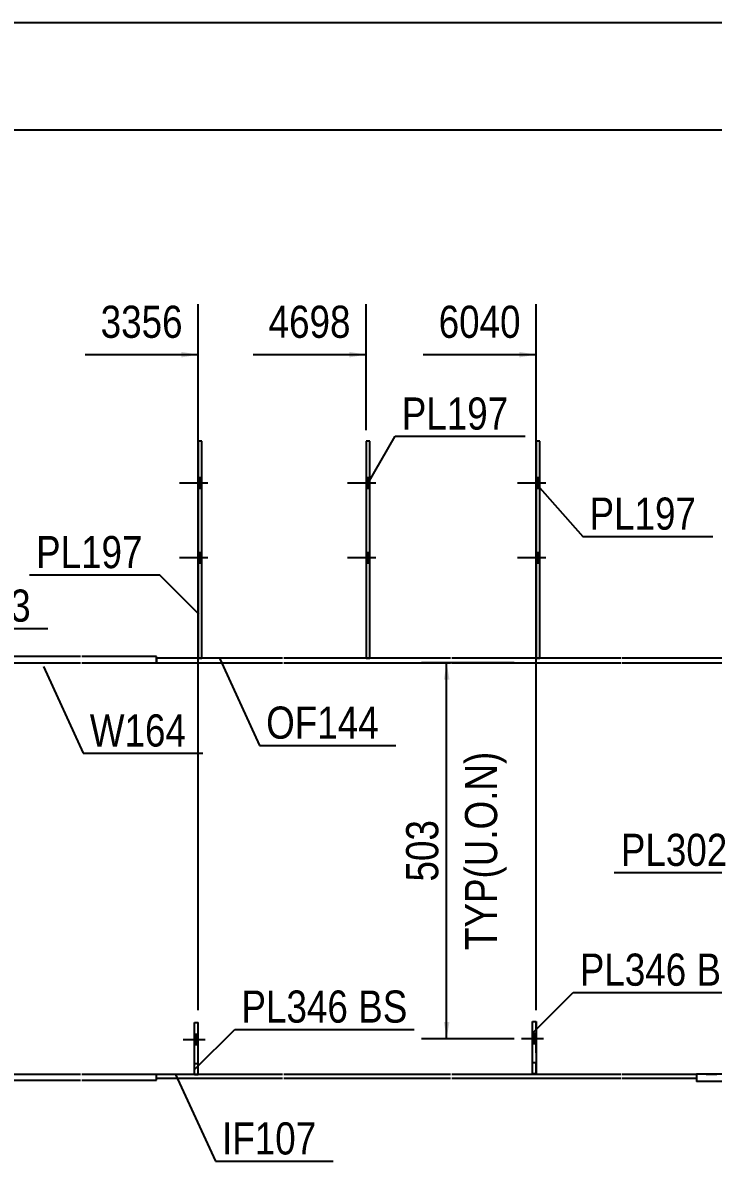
# Model space of a CAD drawing. Header units: millimetres. Extents: x -29 to 374, y -202 to 75.
# Drawn here: x 86 to 147.6, y -26.1 to 75.4 of the extents above; entities that cross this region are included whole.
import ezdxf

# ---------------------------------------------------------------- set-up
doc = ezdxf.new("R2010")
doc.units = ezdxf.units.MM
doc.linetypes.add('DXK_LINE_DOT1', pattern=[1.8814, 0.9407, -0.9407])
doc.linetypes.add('DXK_LINE_DOT2', pattern=[3.9198, 1.9599, -1.9599])
doc.styles.add('Arial Narrow', font='ARIALN.TTF', dxfattribs={"height": 0.2})

# ---------------------------------------------------------------- blocks, each defined once
blk = doc.blocks.new('Unknown-623588306-1210')
at = {"color": 5, "linetype": 'Continuous'}
blk.add_line((373.72, 75.37), (-26.28, 75.37), dxfattribs=at)
blk = doc.blocks.new('Part-623588306-1593 - 1520')
at = {"color": 2, "linetype": 'Continuous'}
for p, q in [((97.95, -18.73), (97.95, -18.33)), ((97.95, -18.33), (109.19, -18.33)), ((109.19, -18.73), (97.95, -18.73)), ((109.29, -18.33), (124.16, -18.33)), ((124.16, -18.73), (109.29, -18.73)), ((124.26, -18.33), (139.33, -18.33)), ((139.33, -18.73), (124.26, -18.73)), ((139.43, -18.33), (146.09, -18.33)), ((146.09, -18.73), (139.43, -18.73)), ((146.09, -18.33), (146.09, -18.73))]:
    blk.add_line(p, q, dxfattribs=at)
blk = doc.blocks.new('Part-623588306-1549 - 1520')
at = {"color": 2, "linetype": 'Continuous'}
for p, q in [((16.67, 18.87), (0, 18.87)), ((0, 18.33), (16.67, 18.33)), ((62.78, 18.87), (16.77, 18.87)), ((16.77, 18.33), (62.78, 18.33)), ((77.75, 18.87), (62.88, 18.87)), ((62.88, 18.33), (77.75, 18.33)), ((91.18, 18.87), (77.85, 18.87)), ((77.85, 18.33), (91.18, 18.33)), ((97.95, 18.87), (91.28, 18.87)), ((91.28, 18.33), (97.95, 18.33)), ((97.95, 18.33), (97.95, 18.87))]:
    blk.add_line(p, q, dxfattribs=at)
at = {"color": 7, "linetype": 'DXK_LINE_DOT1'}
blk.add_line((0, 18.87), (0, 18.33), dxfattribs=at)
blk = doc.blocks.new('Bolt-623588306-11730 - 1520')
at = {"linetype": 'Continuous'}
for points in [[(101.99, 33.87), (101.99, 34.8), (101.66, 34.8), (101.66, 33.87)], [(101.99, 33.87), (101.99, 34.8), (101.66, 34.8), (101.66, 33.87)], [(101.99, 27.2), (101.99, 28.13), (101.66, 28.13), (101.66, 27.2)], [(101.99, 27.2), (101.99, 28.13), (101.66, 28.13), (101.66, 27.2)]]:
    blk.add_hatch(color=3, dxfattribs=at).paths.add_polyline_path(points)
at = {"color": 3, "linetype": 'Continuous'}
for p, q in [((101.99, 34.8), (101.66, 34.8)), ((101.99, 34.8), (101.66, 34.8)), ((102.53, 34.33), (99.99, 34.33)), ((102.53, 34.33), (99.99, 34.33)), ((101.99, 33.87), (101.66, 33.87)), ((101.99, 33.87), (101.66, 33.87)), ((102.53, 27.67), (99.99, 27.67)), ((102.53, 27.67), (99.99, 27.67)), ((101.99, 28.13), (101.66, 28.13)), ((101.99, 28.13), (101.66, 28.13)), ((101.99, 27.2), (101.66, 27.2)), ((101.99, 27.2), (101.66, 27.2))]:
    blk.add_line(p, q, dxfattribs=at)
blk = doc.blocks.new('Part-623588306-1615 - 1520')
at = {"color": 2, "linetype": 'Continuous'}
for p, q in [((97.95, 18.73), (97.95, 18.33)), ((109.19, 18.73), (97.95, 18.73)), ((97.95, 18.33), (109.19, 18.33)), ((124.16, 18.73), (109.29, 18.73)), ((109.29, 18.33), (124.16, 18.33)), ((139.33, 18.73), (124.26, 18.73)), ((124.26, 18.33), (139.33, 18.33)), ((152.76, 18.73), (139.43, 18.73)), ((139.43, 18.33), (152.76, 18.33)), ((163.95, 18.73), (152.86, 18.73)), ((152.86, 18.33), (163.95, 18.33)), ((163.95, 18.33), (163.95, 18.73))]:
    blk.add_line(p, q, dxfattribs=at)
blk = doc.blocks.new('Part-623588306-1620 - 1520')
at = {"color": 2, "linetype": 'Continuous'}
for p, q in [((0, -18.33), (16.67, -18.33)), ((0, -18.87), (16.67, -18.87)), ((16.77, -18.33), (62.78, -18.33)), ((16.77, -18.87), (62.78, -18.87)), ((62.88, -18.33), (77.75, -18.33)), ((62.88, -18.87), (77.75, -18.87)), ((77.85, -18.33), (91.18, -18.33)), ((77.85, -18.87), (91.18, -18.87)), ((91.28, -18.33), (97.95, -18.33)), ((91.28, -18.87), (97.95, -18.87)), ((97.95, -18.87), (97.95, -18.33))]:
    blk.add_line(p, q, dxfattribs=at)
at = {"color": 7, "linetype": 'DXK_LINE_DOT1'}
blk.add_line((0, -18.87), (0, -18.33), dxfattribs=at)
blk = doc.blocks.new('Part-623588306-1642 - 1520')
at = {"color": 2, "linetype": 'Continuous'}
blk.add_line((84.52, 18.33), (84.52, -18.33), dxfattribs=at)
at = {"color": 7, "linetype": 'DXK_LINE_DOT1'}
for p, q in [((84.52, 18.33), (91.18, 18.33)), ((91.28, 18.33), (109.19, 18.33)), ((109.29, 18.33), (124.16, 18.33)), ((124.26, 18.33), (139.33, 18.33)), ((139.43, 18.33), (152.76, 18.33)), ((152.86, 18.33), (198.88, 18.33)), ((198.98, 18.33), (214.04, 18.33)), ((214.14, 18.33), (229.01, 18.33)), ((229.11, 18.33), (241.33, 18.33)), ((241.33, 18.33), (241.33, -18.33)), ((84.52, -18.33), (91.18, -18.33)), ((91.28, -18.33), (109.19, -18.33)), ((109.29, -18.33), (124.16, -18.33)), ((124.26, -18.33), (139.33, -18.33)), ((139.43, -18.33), (152.76, -18.33)), ((152.86, -18.33), (198.88, -18.33)), ((198.98, -18.33), (214.04, -18.33)), ((214.14, -18.33), (229.01, -18.33)), ((229.11, -18.33), (241.33, -18.33))]:
    blk.add_line(p, q, dxfattribs=at)
blk = doc.blocks.new('Part-623588306-2010 - 1520')
at = {"color": 2, "linetype": 'Continuous'}
for p, q in [((152.76, -18.33), (146.09, -18.33)), ((146.09, -18.33), (146.09, -19)), ((152.76, -19), (146.09, -19)), ((198.88, -18.33), (152.86, -18.33)), ((198.88, -19), (152.86, -19)), ((214.04, -18.33), (198.98, -18.33)), ((214.04, -19), (198.98, -19)), ((229.01, -18.33), (214.14, -18.33)), ((229.01, -19), (214.14, -19)), ((241.33, -18.33), (229.11, -18.33)), ((241.31, -19), (229.11, -19)), ((248, -19.47), (241.31, -19)), ((241.33, -18.33), (248, -18.8)), ((248.1, -19.2), (256.37, -19.77)), ((256.32, -20.44), (248.1, -19.87))]:
    blk.add_line(p, q, dxfattribs=at)
at = {"color": 7, "linetype": 'DXK_LINE_DOT1'}
blk.add_line((256.37, -19.77), (256.32, -20.44), dxfattribs=at)
blk = doc.blocks.new('Part-623588306-11655 - 1520')
at = {"color": 2, "linetype": 'Continuous'}
for p, q in [((116.96, 38.07), (116.63, 38.07)), ((116.63, 38.07), (116.63, 18.73)), ((116.96, 18.73), (116.96, 38.07))]:
    blk.add_line(p, q, dxfattribs=at)
at = {"color": 7, "linetype": 'DXK_LINE_DOT1'}
blk.add_line((116.63, 18.73), (116.96, 18.73), dxfattribs=at)
blk = doc.blocks.new('Part-623588306-11656 - 1520')
at = {"color": 2, "linetype": 'Continuous'}
for p, q in [((132.13, 38.07), (131.79, 38.07)), ((131.79, 38.07), (131.79, 18.73)), ((132.13, 18.73), (132.13, 38.07))]:
    blk.add_line(p, q, dxfattribs=at)
at = {"color": 7, "linetype": 'DXK_LINE_DOT1'}
blk.add_line((131.79, 18.73), (132.13, 18.73), dxfattribs=at)
blk = doc.blocks.new('Part-623588306-11657 - 1520')
at = {"color": 7, "linetype": 'DXK_LINE_DOT1'}
for p, q in [((131.46, -18.31), (131.46, -13.65)), ((131.46, -13.65), (131.79, -13.65)), ((131.79, -18.31), (131.79, -13.65)), ((131.46, -17.31), (131.79, -17.31)), ((131.79, -18.31), (131.46, -18.31))]:
    blk.add_line(p, q, dxfattribs=at)
blk = doc.blocks.new('Part-623588306-11660 - 1520')
at = {"color": 2, "linetype": 'Continuous'}
for p, q in [((131.46, -18.31), (131.46, -13.65)), ((131.46, -13.65), (131.79, -13.65)), ((131.79, -13.65), (131.79, -18.31)), ((131.79, -18.31), (131.46, -18.31))]:
    blk.add_line(p, q, dxfattribs=at)
blk = doc.blocks.new('Part-623588306-11685 - 1520')
at = {"color": 2, "linetype": 'Continuous'}
for p, q in [((101.99, 38.07), (101.66, 38.07)), ((101.66, 38.07), (101.66, 18.73)), ((101.99, 18.73), (101.99, 38.07))]:
    blk.add_line(p, q, dxfattribs=at)
at = {"color": 7, "linetype": 'DXK_LINE_DOT1'}
blk.add_line((101.66, 18.73), (101.99, 18.73), dxfattribs=at)
blk = doc.blocks.new('Part-623588306-11686 - 1520')
at = {"color": 7, "linetype": 'DXK_LINE_DOT1'}
for p, q in [((101.33, -18.4), (101.33, -13.73)), ((101.33, -13.73), (101.66, -13.73)), ((101.66, -18.4), (101.66, -13.73)), ((101.33, -17.4), (101.66, -17.4)), ((101.66, -18.4), (101.33, -18.4))]:
    blk.add_line(p, q, dxfattribs=at)
blk = doc.blocks.new('Part-623588306-11689 - 1520')
at = {"color": 2, "linetype": 'Continuous'}
for p, q in [((101.33, -18.33), (101.33, -13.73)), ((101.33, -13.73), (101.66, -13.73)), ((101.66, -18.33), (101.66, -13.73))]:
    blk.add_line(p, q, dxfattribs=at)
blk = doc.blocks.new('Bolt-623588306-11700 - 1520')
at = {"linetype": 'Continuous'}
for points in [[(116.96, 33.87), (116.96, 34.8), (116.63, 34.8), (116.63, 33.87)], [(116.96, 33.87), (116.96, 34.8), (116.63, 34.8), (116.63, 33.87)], [(116.96, 27.2), (116.96, 28.13), (116.63, 28.13), (116.63, 27.2)], [(116.96, 27.2), (116.96, 28.13), (116.63, 28.13), (116.63, 27.2)]]:
    blk.add_hatch(color=3, dxfattribs=at).paths.add_polyline_path(points)
at = {"color": 3, "linetype": 'Continuous'}
for p, q in [((116.96, 34.8), (116.63, 34.8)), ((116.96, 34.8), (116.63, 34.8)), ((117.49, 34.33), (114.96, 34.33)), ((117.49, 34.33), (114.96, 34.33)), ((116.96, 33.87), (116.63, 33.87)), ((116.96, 33.87), (116.63, 33.87)), ((117.49, 27.67), (114.96, 27.67)), ((117.49, 27.67), (114.96, 27.67)), ((116.96, 28.13), (116.63, 28.13)), ((116.96, 28.13), (116.63, 28.13)), ((116.96, 27.2), (116.63, 27.2)), ((116.96, 27.2), (116.63, 27.2))]:
    blk.add_line(p, q, dxfattribs=at)
blk = doc.blocks.new('Bolt-623588306-11701 - 1520')
at = {"linetype": 'Continuous'}
for points in [[(132.13, 33.87), (132.13, 34.8), (131.79, 34.8), (131.79, 33.87)], [(132.13, 33.87), (132.13, 34.8), (131.79, 34.8), (131.79, 33.87)], [(132.13, 27.2), (132.13, 28.13), (131.79, 28.13), (131.79, 27.2)], [(132.13, 27.2), (132.13, 28.13), (131.79, 28.13), (131.79, 27.2)]]:
    blk.add_hatch(color=3, dxfattribs=at).paths.add_polyline_path(points)
at = {"color": 3, "linetype": 'Continuous'}
for p, q in [((132.13, 34.8), (131.79, 34.8)), ((132.13, 34.8), (131.79, 34.8)), ((132.66, 34.33), (130.13, 34.33)), ((132.66, 34.33), (130.13, 34.33)), ((132.13, 33.87), (131.79, 33.87)), ((132.13, 33.87), (131.79, 33.87)), ((132.66, 27.67), (130.13, 27.67)), ((132.66, 27.67), (130.13, 27.67)), ((132.13, 28.13), (131.79, 28.13)), ((132.13, 28.13), (131.79, 28.13)), ((132.13, 27.2), (131.79, 27.2)), ((132.13, 27.2), (131.79, 27.2))]:
    blk.add_line(p, q, dxfattribs=at)
blk = doc.blocks.new('Bolt-623588306-11702 - 1520')
at = {"color": 3, "linetype": 'DXK_LINE_DOT2'}
for p, q in [((132.43, -15.18), (130.23, -15.18)), ((131.79, -14.71), (131.46, -14.71)), ((131.79, -15.65), (131.46, -15.65))]:
    blk.add_line(p, q, dxfattribs=at)
blk = doc.blocks.new('Bolt-623588306-11705 - 1520')
at = {"linetype": 'Continuous'}
blk.add_hatch(color=3, dxfattribs=at).paths.add_polyline_path([(131.79, -15.65), (131.79, -14.71), (131.46, -14.71), (131.46, -15.65)])
at = {"color": 3, "linetype": 'Continuous'}
for p, q in [((131.79, -14.71), (131.46, -14.71)), ((132.33, -15.18), (131.46, -15.18)), ((131.79, -15.65), (131.46, -15.65))]:
    blk.add_line(p, q, dxfattribs=at)
blk = doc.blocks.new('Bolt-623588306-11731 - 1520')
at = {"color": 3, "linetype": 'DXK_LINE_DOT2'}
for p, q in [((101.66, -14.8), (101.33, -14.8)), ((102.29, -15.27), (100.09, -15.27)), ((101.66, -15.73), (101.33, -15.73))]:
    blk.add_line(p, q, dxfattribs=at)
blk = doc.blocks.new('Bolt-623588306-11734 - 1520')
at = {"linetype": 'Continuous'}
blk.add_hatch(color=3, dxfattribs=at).paths.add_polyline_path([(101.66, -15.73), (101.66, -14.8), (101.33, -14.8), (101.33, -15.73)])
at = {"color": 3, "linetype": 'Continuous'}
for p, q in [((101.66, -14.8), (101.33, -14.8)), ((102.19, -15.27), (101.33, -15.27)), ((101.66, -15.73), (101.33, -15.73))]:
    blk.add_line(p, q, dxfattribs=at)
blk = doc.blocks.new('StraightDimension-623588306-11274 - 1520')
at = {"linetype": 'Continuous'}
blk.add_hatch(color=7, dxfattribs=at).paths.add_polyline_path([(130.29, 46.04), (131.79, 45.79), (130.29, 45.54)])
at = {"color": 7, "linetype": 'Continuous'}
for p, q in [((131.79, -12.65), (131.79, 50.29)), ((121.73, 45.79), (131.79, 45.79))]:
    blk.add_line(p, q, dxfattribs=at)
at = {"color": 0}
blk.add_wipeout([(131.02, 46.69), (131.02, 50.89), (122.5, 50.89), (122.5, 46.69)], dxfattribs=at)
at = {"color": 3, "style": 'Arial Narrow'}
blk.add_text('6040', height=2.863, dxfattribs=at).set_placement((123.1, 47.29))
blk = doc.blocks.new('StraightDimension-623588306-11276 - 1520')
at = {"linetype": 'Continuous'}
blk.add_hatch(color=7, dxfattribs=at).paths.add_polyline_path([(100.16, 46.04), (101.66, 45.79), (100.16, 45.54)])
at = {"color": 7, "linetype": 'Continuous'}
for p, q in [((101.66, -12.65), (101.66, 50.29)), ((91.6, 45.79), (101.66, 45.79))]:
    blk.add_line(p, q, dxfattribs=at)
at = {"color": 0}
blk.add_wipeout([(100.88, 46.69), (100.88, 50.89), (92.37, 50.89), (92.37, 46.69)], dxfattribs=at)
at = {"color": 3, "style": 'Arial Narrow'}
blk.add_text('3356', height=2.863, dxfattribs=at).set_placement((92.97, 47.29))
blk = doc.blocks.new('StraightDimension-623588306-2860 - 1520')
at = {"color": 7, "linetype": 'Continuous'}
blk.add_line((-1.33, 65.82), (348.03, 65.82), dxfattribs=at)
blk = doc.blocks.new('StraightDimension-623588306-7035 - 1520')
at = {"linetype": 'Continuous'}
for points in [[(123.56, 16.83), (123.81, 18.33), (124.06, 16.83)], [(124.06, -13.68), (123.81, -15.18), (123.56, -13.68)]]:
    blk.add_hatch(color=7, dxfattribs=at).paths.add_polyline_path(points)
at = {"color": 7, "linetype": 'Continuous'}
for p, q in [((129.84, 18.33), (121.56, 18.33)), ((123.81, -15.18), (123.81, 18.33)), ((129.84, -15.18), (121.56, -15.18))]:
    blk.add_line(p, q, dxfattribs=at)
at = {"color": 0, "linetype": 'Continuous'}
blk.add_wipeout([(128.91, 11.03), (124.71, 11.03), (124.71, -7.88), (128.91, -7.88)], dxfattribs=at)
at = {"color": 3, "linetype": 'Continuous', "style": 'Arial Narrow'}
blk.add_text('TYP(U.O.N)', height=2.863, rotation=90.0002, dxfattribs=at).set_placement((128.31, -7.28))
at = {"color": 0}
blk.add_wipeout([(123.66, 4.92), (119.46, 4.92), (119.46, -1.77), (123.66, -1.77)], dxfattribs=at)
at = {"color": 3, "style": 'Arial Narrow'}
blk.add_text('503', height=2.863, rotation=90.0002, dxfattribs=at).set_placement((123.06, -1.17))
blk = doc.blocks.new('StraightDimension-623588306-11275 - 1520')
at = {"linetype": 'Continuous'}
blk.add_hatch(color=7, dxfattribs=at).paths.add_polyline_path([(115.13, 46.04), (116.63, 45.79), (115.13, 45.54)])
at = {"color": 7, "linetype": 'Continuous'}
for p, q in [((116.63, 39.07), (116.63, 50.29)), ((106.56, 45.79), (116.63, 45.79))]:
    blk.add_line(p, q, dxfattribs=at)
at = {"color": 0}
blk.add_wipeout([(115.85, 46.69), (115.85, 50.89), (107.34, 50.89), (107.34, 46.69)], dxfattribs=at)
at = {"color": 3, "style": 'Arial Narrow'}
blk.add_text('4698', height=2.863, dxfattribs=at).set_placement((107.94, 47.29))
blk = doc.blocks.new('MarkSet-623588306-13361 - 1520')
at = {"color": 7, "linetype": 'Continuous'}
for p, q in [((101.39, -17.88), (104.92, -14.35)), ((104.92, -14.35), (120.91, -14.35))]:
    blk.add_line(p, q, dxfattribs=at)
at = {"color": 0}
for points in [[(115.03, -13.75), (115.03, -10.75), (105.52, -10.75), (105.52, -13.75)], [(120.31, -13.75), (120.31, -10.75), (115.93, -10.75), (115.93, -13.75)]]:
    blk.add_wipeout(points, dxfattribs=at)
for points in [[(115.03, -13.75), (115.03, -10.75), (105.52, -10.75), (105.52, -13.75)], [(120.31, -13.75), (120.31, -10.75), (115.93, -10.75), (115.93, -13.75)]]:
    blk.add_wipeout(points, dxfattribs=at)
at = {"color": 3, "style": 'Arial Narrow'}
for s, p in [('PL346', (105.52, -13.75)), ('BS', (115.93, -13.75))]:
    blk.add_text(s, height=2.863, dxfattribs=at).set_placement(p)
blk = doc.blocks.new('MarkSet-623588306-13383 - 1520')
at = {"color": 7, "linetype": 'Continuous'}
for p, q in [((131.55, -14.6), (135.08, -11.06)), ((135.08, -11.06), (151.07, -11.06))]:
    blk.add_line(p, q, dxfattribs=at)
at = {"color": 0}
for points in [[(145.18, -10.46), (145.18, -7.46), (135.68, -7.46), (135.68, -10.46)], [(150.47, -10.46), (150.47, -7.46), (146.08, -7.46), (146.08, -10.46)]]:
    blk.add_wipeout(points, dxfattribs=at)
for points in [[(145.18, -10.46), (145.18, -7.46), (135.68, -7.46), (135.68, -10.46)], [(150.47, -10.46), (150.47, -7.46), (146.08, -7.46), (146.08, -10.46)]]:
    blk.add_wipeout(points, dxfattribs=at)
at = {"color": 3, "style": 'Arial Narrow'}
for s, p in [('PL346', (135.68, -10.46)), ('BS', (146.08, -10.46))]:
    blk.add_text(s, height=2.863, dxfattribs=at).set_placement(p)
blk = doc.blocks.new('Mark-623588306-13432 - 1520')
at = {"color": 7, "linetype": 'Continuous'}
for p, q in [((72.56, 18.33), (76.1, 21.39)), ((76.1, 21.39), (88.25, 21.39))]:
    blk.add_line(p, q, dxfattribs=at)
at = {"color": 0}
blk.add_wipeout([(86.75, 21.99), (86.75, 24.99), (76.7, 24.99), (76.7, 21.99)], dxfattribs=at)
blk.add_wipeout([(86.75, 21.99), (86.75, 24.99), (76.7, 24.99), (76.7, 21.99)], dxfattribs=at)
at = {"color": 3, "style": 'Arial Narrow'}
blk.add_text('OF183', height=2.863, dxfattribs=at).set_placement((76.7, 21.99))
blk = doc.blocks.new('Mark-623588306-13438 - 1520')
at = {"color": 7, "linetype": 'Continuous'}
for p, q in [((99.65, -18.37), (103.19, -26.1)), ((103.19, -26.1), (113.69, -26.1))]:
    blk.add_line(p, q, dxfattribs=at)
at = {"color": 0}
blk.add_wipeout([(112.19, -25.5), (112.19, -22.5), (103.79, -22.5), (103.79, -25.5)], dxfattribs=at)
blk.add_wipeout([(112.19, -25.5), (112.19, -22.5), (103.79, -22.5), (103.79, -25.5)], dxfattribs=at)
at = {"color": 3, "style": 'Arial Narrow'}
blk.add_text('IF107', height=2.863, dxfattribs=at).set_placement((103.79, -25.5))
blk = doc.blocks.new('Mark-623588306-13441 - 1520')
at = {"color": 7, "linetype": 'Continuous'}
for p, q in [((103.59, 18.69), (107.12, 10.96)), ((107.12, 10.96), (119.27, 10.96))]:
    blk.add_line(p, q, dxfattribs=at)
at = {"color": 0}
blk.add_wipeout([(117.77, 11.56), (117.77, 14.56), (107.72, 14.56), (107.72, 11.56)], dxfattribs=at)
blk.add_wipeout([(117.77, 11.56), (117.77, 14.56), (107.72, 14.56), (107.72, 11.56)], dxfattribs=at)
at = {"color": 3, "style": 'Arial Narrow'}
blk.add_text('OF144', height=2.863, dxfattribs=at).set_placement((107.72, 11.56))
blk = doc.blocks.new('Mark-623588306-13447 - 1520')
at = {"color": 7, "linetype": 'Continuous'}
for p, q in [((87.87, 18), (91.4, 10.26)), ((91.4, 10.26), (102.09, 10.26))]:
    blk.add_line(p, q, dxfattribs=at)
at = {"color": 0}
blk.add_wipeout([(100.59, 10.86), (100.59, 13.86), (92, 13.86), (92, 10.86)], dxfattribs=at)
blk.add_wipeout([(100.59, 10.86), (100.59, 13.86), (92, 13.86), (92, 10.86)], dxfattribs=at)
at = {"color": 3, "style": 'Arial Narrow'}
blk.add_text('W164', height=2.863, dxfattribs=at).set_placement((92, 10.86))
blk = doc.blocks.new('Mark-623588306-13456 - 1520')
at = {"color": 7, "linetype": 'Continuous'}
for p in [(161.55, 7.35), (138.74, -0.38)]:
    blk.add_line(p, (158.01, -0.38), dxfattribs=at)
at = {"color": 0}
for points in [[(148.85, 0.22), (148.85, 3.22), (139.34, 3.22), (139.34, 0.22)], [(157.41, 0.22), (157.41, 3.22), (149.75, 3.22), (149.75, 0.22)]]:
    blk.add_wipeout(points, dxfattribs=at)
for points in [[(148.85, 0.22), (148.85, 3.22), (139.34, 3.22), (139.34, 0.22)], [(157.41, 0.22), (157.41, 3.22), (149.75, 3.22), (149.75, 0.22)]]:
    blk.add_wipeout(points, dxfattribs=at)
at = {"color": 3, "style": 'Arial Narrow'}
for s, p in [('PL302', (139.34, 0.22)), ('(N/', (149.75, 0.22)), ('S)', (154.13, 0.22))]:
    blk.add_text(s, height=2.863, dxfattribs=at).set_placement(p)
blk = doc.blocks.new('Mark-623588306-13489 - 1520')
at = {"color": 7, "linetype": 'Continuous'}
for p, q in [((116.71, 34.18), (119.21, 38.51)), ((119.21, 38.51), (130.82, 38.51))]:
    blk.add_line(p, q, dxfattribs=at)
at = {"color": 0}
blk.add_wipeout([(129.32, 39.11), (129.32, 42.11), (119.81, 42.11), (119.81, 39.11)], dxfattribs=at)
blk.add_wipeout([(129.32, 39.11), (129.32, 42.11), (119.81, 42.11), (119.81, 39.11)], dxfattribs=at)
at = {"color": 3, "style": 'Arial Narrow'}
blk.add_text('PL197', height=2.863, dxfattribs=at).set_placement((119.81, 39.11))
blk = doc.blocks.new('Mark-623588306-13492 - 1520')
at = {"color": 7, "linetype": 'Continuous'}
for p, q in [((131.88, 34.18), (135.95, 29.59)), ((135.95, 29.59), (147.55, 29.59))]:
    blk.add_line(p, q, dxfattribs=at)
at = {"color": 0}
blk.add_wipeout([(146.05, 30.19), (146.05, 33.19), (136.55, 33.19), (136.55, 30.19)], dxfattribs=at)
blk.add_wipeout([(146.05, 30.19), (146.05, 33.19), (136.55, 33.19), (136.55, 30.19)], dxfattribs=at)
at = {"color": 3, "style": 'Arial Narrow'}
blk.add_text('PL197', height=2.863, dxfattribs=at).set_placement((136.55, 30.19))
blk = doc.blocks.new('Mark-623588306-13501 - 1520')
at = {"color": 7, "linetype": 'Continuous'}
for p in [(86.61, 26.16), (101.75, 22.62)]:
    blk.add_line(p, (98.21, 26.16), dxfattribs=at)
at = {"color": 0}
blk.add_wipeout([(96.71, 26.76), (96.71, 29.76), (87.21, 29.76), (87.21, 26.76)], dxfattribs=at)
blk.add_wipeout([(96.71, 26.76), (96.71, 29.76), (87.21, 29.76), (87.21, 26.76)], dxfattribs=at)
at = {"color": 3, "style": 'Arial Narrow'}
blk.add_text('PL197', height=2.863, dxfattribs=at).set_placement((87.21, 26.76))

msp = doc.modelspace()

# ---------------------------------------------------------------- block references
for name in ['Unknown-623588306-1210', 'Part-623588306-11685 - 1520', 'Part-623588306-11655 - 1520', 'Part-623588306-11656 - 1520', 'Bolt-623588306-11730 - 1520', 'Bolt-623588306-11700 - 1520', 'Bolt-623588306-11701 - 1520', 'Part-623588306-1549 - 1520', 'Part-623588306-1642 - 1520', 'Part-623588306-1615 - 1520', 'Part-623588306-11686 - 1520', 'Part-623588306-11689 - 1520', 'Part-623588306-11657 - 1520', 'Part-623588306-11660 - 1520', 'Bolt-623588306-11731 - 1520', 'Bolt-623588306-11734 - 1520', 'Bolt-623588306-11702 - 1520', 'Bolt-623588306-11705 - 1520', 'Part-623588306-1620 - 1520', 'Part-623588306-1593 - 1520', 'Part-623588306-2010 - 1520']:
    msp.add_blockref(name, (0, 0))

# ---------------------------------------------------------------- next in the draw order: block references
for name in ['StraightDimension-623588306-11276 - 1520', 'StraightDimension-623588306-11274 - 1520', 'Mark-623588306-13432 - 1520', 'Mark-623588306-13456 - 1520']:
    msp.add_blockref(name, (0, 0))

# ---------------------------------------------------------------- next in the draw order: block references
for name in ['StraightDimension-623588306-2860 - 1520', 'StraightDimension-623588306-7035 - 1520', 'Mark-623588306-13447 - 1520', 'MarkSet-623588306-13383 - 1520']:
    msp.add_blockref(name, (0, 0))

# ---------------------------------------------------------------- next in the draw order: block references
for name in ['StraightDimension-623588306-11275 - 1520', 'Mark-623588306-13492 - 1520', 'Mark-623588306-13501 - 1520', 'Mark-623588306-13441 - 1520', 'MarkSet-623588306-13361 - 1520']:
    msp.add_blockref(name, (0, 0))

# ---------------------------------------------------------------- next in the draw order: block references
for name in ['Mark-623588306-13489 - 1520', 'Mark-623588306-13438 - 1520']:
    msp.add_blockref(name, (0, 0))

doc.saveas('drawing.dxf')
